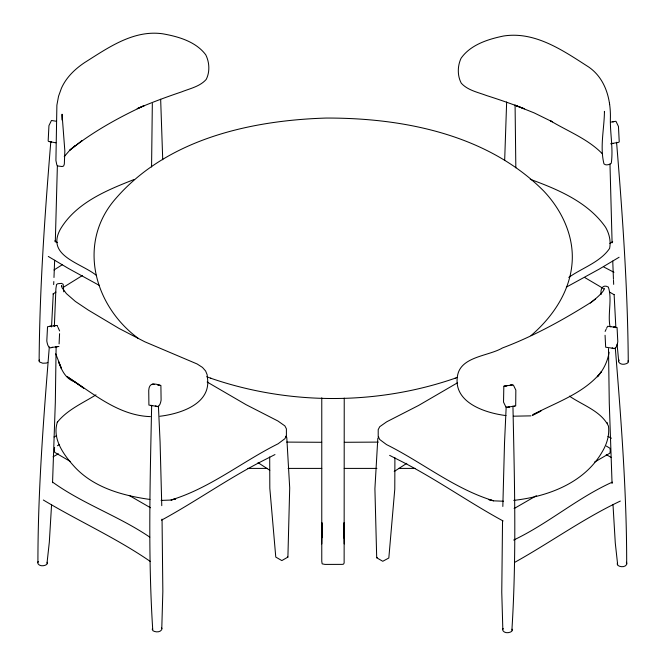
<?xml version="1.0" encoding="UTF-8"?>
<svg xmlns="http://www.w3.org/2000/svg" width="666" height="666" viewBox="0 0 666 666"><rect width="100%" height="100%" fill="white"/><g stroke="black" fill="none" stroke-linecap="round" stroke-linejoin="round"><path stroke-width="1" d="M56.111 347.769L55.328 402.222L52.547 482.742M394.905 457.758L394.78 489.127L388.827 558.016L382.767 561.28L376.698 557.775L374.908 488.727L377.813 438.436L378.721 436.996M151.565 167.008L152.331 103.463M321.77 543.931L321.994 523.867M612.995 504.57L615.276 542.957L617.732 565.326C620.287 567.141 624.866 567.507 626.681 564.502C626.756 492.182 621.103 419.863 615.292 347.794M617.082 344.255L618.797 362.196C620.704 365.101 625.183 364.652 627.755 362.92L628.263 361.879C627.747 288.561 622.552 215.318 616.566 142.258M321.786 531.052L321.77 534.965L321.919 528.23L321.77 533.116L322.019 528.796L321.77 532.625M81.235 141.167L81.976 140.659L69.838 150.116C92.424 132.043 118.107 117.782 144.289 105.603L137.163 108.675C151.698 102.456 166.533 96.961 181.518 91.916C190.001 88.511 199.908 86.563 206.202 79.437C210.031 71.928 209.499 62.346 205.769 54.828C195.887 41.558 178.247 36.505 162.654 33.791C133.358 29.645 107.95 47.894 84.54 62.629L84.366 62.754C74.783 69.197 66.209 77.506 61.447 88.178L58.541 96.254L56.885 105.17L55.919 160.523L56.868 165.093L58.084 166.025L62.204 166.533L63.653 165.984L64.327 164.069L64.843 150.966L62.055 114.219L61.988 119.988M601.182 294.414C600.116 289.527 602.572 283.783 608.324 287.046C612.362 298.818 607.608 313.936 609.964 326.273M57.384 165.393L55.303 242.033M321.786 535.406L321.986 522.777L321.77 537.92L322.003 523.792M502.53 520.97L501.764 592.299L502.863 630.627C504.77 633.524 509.249 633.091 511.813 631.351C516.674 556.618 514.493 481.11 512.945 406.118M63.711 291.8L63.178 284.282L61.563 283.375L57.834 283.708L56.577 284.457L55.919 288.445L54.371 325.89M502.83 506.468L504.52 442.915L506.177 406.968M344.097 530.369L344.23 537.92L344.014 522.777L344.23 543.931M504.662 160.564L506.643 102.015M151.657 405.311C150.116 480.336 147.927 555.885 152.797 630.652C155.428 632.317 159.865 632.567 161.746 629.686L162.845 591.458L162.054 519.13M269.697 456.959L269.822 488.32L275.774 557.084L281.843 560.589L287.903 557.092L289.702 487.92L286.788 437.629L285.88 436.188M604.42 112.03L604.445 111.364C604.295 128.763 599.733 146.645 603.945 163.828C605.744 165.751 609.365 164.735 611.271 163.253C613.344 148.876 610.114 133.741 610.364 119.122C611.03 99.8 605.677 78.938 589.019 67.241L588.819 67.099C563.461 50.841 535.322 31.019 503.513 36.022C488.028 39.211 470.529 44.722 461.047 58.292C457.442 65.992 457.267 75.724 461.297 83.225C467.757 90.335 477.78 92.216 486.413 95.504C499.184 99.559 511.863 103.938 524.358 108.783L514.81 105.153L534.207 112.912L552.347 121.811L550.724 120.971C568.198 131.485 588.211 139.086 602.58 154.021L602.322 153.696M53.979 277.497L54.645 260.281M53.272 293.681L51.523 326.939M53.68 284.582L53.813 281.543M51.565 504.753L49.326 542.124L46.878 564.418C44.306 566.15 39.827 566.6 37.92 563.694C37.845 491.383 43.498 419.064 49.309 346.986M59.091 343.856L59.574 333.674M603.945 289.061L603.987 288.303C606.235 292.116 579.295 311.189 595.546 298.909M50.824 141.458C44.847 214.494 39.652 287.72 39.127 361.022L39.644 362.013L42.724 363.22L46.453 363.07L47.794 362.362M617.216 564.244L617.399 563.061M152.281 629.636L152.464 628.529M39.127 361.022L39.319 359.965M609.099 352.214C607.692 361.338 603.504 369.938 597.377 376.823L601.506 371.561C584.44 393.256 556.526 402.189 532.842 414.718L540.967 410.947L532.325 415.551M57.268 422.327C67.149 409.831 82.676 403.155 95.979 394.855M57.484 421.761C51.648 438.927 64.161 455.619 75.216 467.54C94.58 487.962 122.952 495.629 149.942 499.458M606.593 328.205L607.642 326.265L617.066 327.53L617.798 341.758C617.29 344.572 616.3 350.458 612.079 348.16L613.269 348.31L605.669 347.202L605.069 335.256M606.168 329.146L605.128 331.443M376.698 557.775L377.197 557.425M37.737 562.579L38.245 561.538M618.606 361.08L619.122 360.04M502.68 629.512L503.188 628.471M64.227 156.627L69.672 150.35L74.875 145.771M619.105 257.251L599.075 269.197L566.325 287.138M54.637 447.452L54.362 448.809M58.908 346.453L51.332 347.51L52.581 347.352C48.31 349.758 47.294 343.881 46.803 340.95L47.536 326.723L56.96 325.466M531.01 335.606C551.931 317.624 569.097 293.04 571.894 264.968C574.833 237.437 562.221 210.398 543.498 190.792C487.229 134.407 403.03 117.815 326.065 118.057C250.841 120.404 167.79 138.878 116.259 197.969C76.898 241.983 93.44 305.219 138.087 338.236M503.829 386.18L503.529 402.114L505.977 407.151L507.134 407.242M590.759 302.522C562.72 320.171 533.483 336.247 502.439 347.968C488.311 356.335 460.223 356.36 457.417 376.365C453.313 402.838 485.572 413.062 506.027 415.584M394.205 471.486L406.801 463.32M53.988 269.988L62.479 264.61M53.047 293.964L55.936 292.108M609.865 243.44L612.687 241.7M63.578 287.188L82.401 275.533M457.45 382.825L418.539 405.486L386.713 421.794L379.712 426.715L378.205 429.645L378.205 436.546L379.712 439.502L386.538 444.605C422.419 462.454 454.828 489.135 493.531 500.774L489.851 499.933M568.756 277.439C582.109 267.882 600.191 262.296 609.623 248.385C611.03 241.084 609.265 233.658 605.594 227.281C588.111 202.139 558.066 189.469 530.244 179.304M57.384 445.77L59.166 444.73M514.66 562.379C550.266 542.565 583.416 518.514 620.337 501.065M58.367 453.812L53.055 456.809M514.127 508.558L536.363 495.712M594.397 462.212L609.973 453.105L610.239 450.732M161.497 520.146L163.744 518.947C198.16 500 230.253 477.097 265.393 459.448L274.975 454.562M54.021 436.979L56.643 435.639M612.304 482.142C577.355 497.893 548.26 523.626 513.686 540.034M210.539 378.155C289.677 405.486 378.405 405.344 457.367 377.447M454.52 378.496L455.461 378.155M134.357 179.412C106.976 190.118 76.215 202.664 60.473 229.046C45.588 255.777 80.236 262.612 96.079 275.133M610.664 143.781L618.797 142.274L619.23 141.725L618.456 126.44L615.95 121.27L611.13 122.061M159.873 416.258C179.853 413.886 210.814 404.262 207.542 378.621L207.134 374.7L205.636 371.012L202.481 367.424L197.128 363.977L144.755 341.766L119.181 328.521L88.262 310.065L75.375 301.44L66.409 293.614L62.055 287.804L61.555 285.664L61.58 286.413M513.769 500.391C548.026 496.503 584.465 483.017 602.389 451.54C606.934 443.889 609.623 435.04 608.458 426.065C601.04 411.03 582.625 405.244 569.48 396.137M504.095 386.114L511.288 385.115M506.984 407.267L515.692 405.885L515.842 390.11L513.394 385.073L512.237 384.973M511.421 385.09L510.089 385.281L512.395 384.956M507.95 407.134L509.29 406.943M505.561 385.905L504.603 386.039M513.811 406.318L514.768 406.177M508.083 407.109L509.34 406.934M530.96 415.859L513.336 416.2M503.513 501.223L493.897 500.857L488.927 499.716M344.322 442.291L378.271 442.107M247.652 468.406L267.399 468.406M288.07 468.406L321.77 468.406M344.23 468.406L376.906 468.406M398.601 468.406L415.226 468.406M286.696 442.099L321.678 442.291M161.089 500.416L170.712 500.058L175.674 498.917L171.07 499.966C209.773 488.336 242.183 461.646 278.072 443.797L284.898 438.694L286.397 435.739L286.397 428.837L284.89 425.907L277.897 420.987L246.062 404.678L207.151 382.018M150.408 416.616C118.215 415.626 92.674 392.982 66.841 376.432L74.6 381.826C65.493 378.663 61.522 370.03 58.55 361.63L61.497 368.648L55.711 353.804M160.506 385.306C154.154 383.391 149.109 382.6 148.734 390.451L148.909 405.078L156.518 406.302M157.626 406.46L155.32 406.135C159.382 408.441 160.606 402.98 161.097 400.158L160.897 385.472M159.041 385.098L157.692 384.915L158.949 385.098M150.791 405.511L152.139 405.694L150.891 405.511M153.313 384.307L154.57 384.482L152.214 384.149M56.26 121.254L51.448 120.463L48.943 125.633L48.168 140.917L48.593 141.475L55.911 142.824M206.726 376.748L211.48 378.496M613.969 272.294L603.796 266.999M607.958 436.438L611.463 438.228M389.627 455.369L399.209 460.256C434.349 477.897 466.45 500.807 500.857 519.746L503.113 520.954M611.546 457.617L606.235 454.612M99.326 285.406L68.323 268.398L48.293 256.452M609.473 292.033L614.06 294.672M70.205 461.405L54.637 452.306L54.362 449.35M129.129 495.421L150.483 507.75M602.672 288.103L584.681 277.489M606.326 446.053L609.973 448.26L610.239 450.158M43.34 500.016C78.688 521.212 116.508 538.095 150.491 561.588M54.712 240.901L57.534 242.632M287.404 556.718L287.903 557.092M258.017 462.654L269.788 470.279M149.767 537.121C118.823 516.042 82.817 503.962 52.406 481.976M161.422 627.563L161.938 628.571M57.251 325.724L57.651 326.59M626.356 562.246L626.873 563.328M58.009 327.397L59.615 330.96M607.126 422.569L607.342 423.135M47.203 562.262L47.394 563.386M628.08 360.764L628.263 361.879M512.146 629.195L512.329 630.319M615.867 327.722L614.119 294.48M344.23 532.625L343.981 528.796L344.23 533.116L344.081 528.23L344.23 534.965L344.006 523.867M609.482 103.014L609.581 104.612M158.425 406.16L160.081 442.107L161.771 505.661M160.656 99.242L162.729 159.757M613.494 280.328L613.677 284.374M612.062 483.549L609.273 403.03L608.491 348.576M612.753 261.089L613.453 279.312M612.096 242.832L609.981 164.144M343.997 523.792L344.23 538.436M515.084 105.27L515.834 167.815M344.23 398.101L344.131 562.995L343.581 564.094L342.341 564.377L324.983 564.41L322.153 563.861L321.77 561.321L321.77 397.793M613.944 121.545L612.737 121.77L613.944 121.545M612.82 143.373L611.613 143.598L612.87 143.373M506.909 385.722L505.661 385.897L506.909 385.722M55.112 325.674L53.913 325.832L55.112 325.674M50.741 326.215L49.484 326.382L50.741 326.223M56.96 346.803L55.703 346.961L56.96 346.803M615.118 327.181L613.861 327.031L615.118 327.181M610.747 326.631L609.49 326.482L610.689 326.631M51.407 141.983L50.15 141.758L51.407 141.991M83.65 388.087L74.159 381.543L83.65 388.087"/></g></svg>
